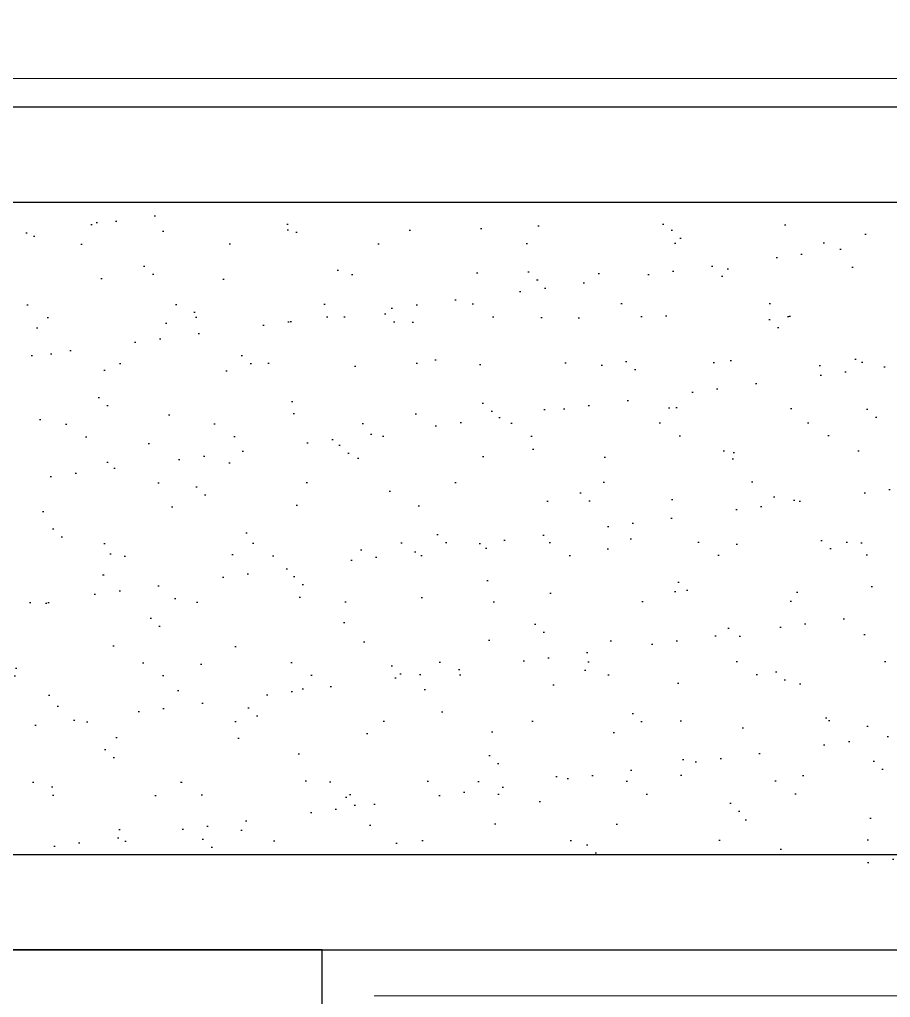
# Model space of a CAD drawing. Header units: inches. Extents: x 70 to 1974, y -315 to 363.
# Drawn here: x 1108.518 to 1109.431, y 205.824 to 206.85 of the extents above; entities that cross this region are included whole.
import ezdxf

# ---------------------------------------------------------------- set-up
doc = ezdxf.new("R2010")
doc.units = ezdxf.units.IN
doc.header["$MEASUREMENT"] = 0
doc.layers.add('moble', color=7, linetype='Continuous', lineweight=5, true_color=0x32414e)
doc.layers.add('PDF_0', color=3, linetype='Continuous')

msp = doc.modelspace()

# ---------------------------------------------------------------- hatches: boundary and pattern name
at = {"layer": 'moble', "true_color": 0x636466}
h = msp.add_hatch(dxfattribs=at)
h.set_pattern_fill('ANSI31', color=251, scale=0.7, angle=315)
h.set_pattern_definition([(0, (818.35737, 174.6751), (2e-17, 0.0875), [])])
h.paths.add_polyline_path([(1113.94297, 210.01774), (1107.88638, 210.01774), (1107.88638, 209.81331), (1107.1283, 209.83021), (1106.95754, 203.75014), (1115.12603, 203.74737), (1115.12453, 205.29918), (1113.93604, 205.29918)])
h.paths.add_polyline_path([(1108.36218, 209.17726), (1111.31956, 209.17726), (1111.31956, 208.27139), (1108.36218, 208.27139)], flags=16)
h.paths.add_polyline_path([(1107.81462, 206.75651), (1110.78614, 206.75651), (1110.78614, 205.87241), (1108.88942, 205.87241), (1108.88942, 204.7357), (1107.37205, 204.7357), (1107.37205, 205.87241), (1107.81462, 205.87241)], flags=16)
h.paths.add_polyline_path([(1109.75063, 208.232), (1112.76715, 208.232), (1112.76715, 207.30643), (1109.75063, 207.30643)], flags=16)
h.paths.add_polyline_path([(1109.92745, 205.24618), (1113.35187, 205.24618), (1113.35187, 204.19365), (1109.92745, 204.19365)], flags=16)
h.paths.add_polyline_path([(1112.11447, 209.41555), (1113.12605, 209.41555), (1113.12605, 208.37357), (1112.11447, 208.37357)], flags=16)
h.paths.add_polyline_path([(1112.11447, 206.82973), (1113.41056, 206.82973), (1113.41056, 205.62987), (1112.11447, 205.62987)], flags=16)
at = {"layer": 'PDF_0', "lineweight": 25}
h = msp.add_hatch(dxfattribs=at)
h.set_pattern_fill('AR-SAND', color=256, scale=0.05)
h.set_pattern_definition([(37.5, (700.01307, -364.20924), (-0.003149668, 0.0963411885), [0, -0.076, 0, -0.085, 0, -0.08125]), (7.5, (700.01307, -364.20924), (0.088488835, 0.141107303), [0, -0.041, 0, -0.0685, 0, -0.02625]), (327.5, (699.95157, -364.20924), (0.155707093, 0.000282953), [0, -0.025, 0, -0.09, 0, -0.1175]), (317.5, (699.95157, -364.20924), (0.15030633, 0.043883778), [0, -0.0125, 0, -0.059, 0, -0.0675])])
h.paths.add_polyline_path([(1110.61658, 206.64649), (1107.84507, 206.64649), (1107.84507, 205.96238), (1110.61658, 205.96238)])

# ---------------------------------------------------------------- linework, layer by layer
for points in [[(1110.73186, 206.75772), (1107.76034, 206.75772), (1107.76034, 205.87362), (1110.73186, 205.87362)], [(1110.63186, 206.65772), (1107.86034, 206.65772), (1107.86034, 205.97362), (1110.63186, 205.97362)], [(1108.83514, 205.87362), (1107.31777, 205.87362), (1107.31777, 204.73691), (1108.83514, 204.73691)]]:
    msp.add_lwpolyline(points, close=True)

doc.saveas('drawing.dxf')
